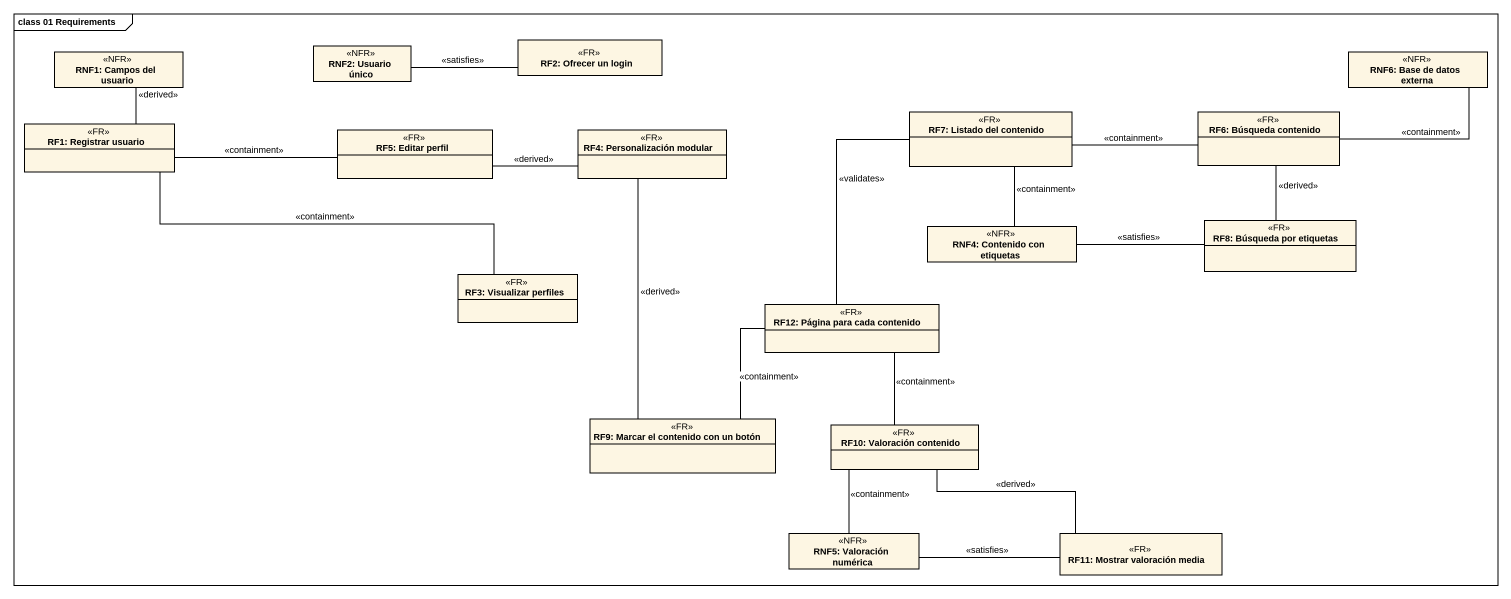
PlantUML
@startuml
mainframe class 01 Requirements
hide circle
hide empty members
class "RNF1: Campos del usuario" as RNF1_Campos_del_usuario <<NFR>>
class "RNF2: Usuario único" as RNF2_Usuario_único <<NFR>>
class "RF2: Ofrecer un login" as RF2_Ofrecer_un_login <<FR>>
class "RNF6: Base de datos externa" as RNF6_Base_de_datos_externa <<NFR>>
class "RF1: Registrar usuario" as RF1_Registrar_usuario <<FR>>
class "RF5: Editar perfil" as RF5_Editar_perfil <<FR>>
class "RF4: Personalización modular" as RF4_Personalización_modular <<FR>>
class "RF7: Listado del contenido" as RF7_Listado_del_contenido <<FR>>
class "RF6: Búsqueda contenido" as RF6_Búsqueda_contenido <<FR>>
class "RNF4: Contenido con etiquetas" as RNF4_Contenido_con_etiquetas <<NFR>>
class "RF8: Búsqueda por etiquetas" as RF8_Búsqueda_por_etiquetas <<FR>>
class "RF3: Visualizar perfiles" as RF3_Visualizar_perfiles <<FR>>
class "RF12: Página para cada contenido" as RF12_Página_para_cada <<FR>>
class "RF9: Marcar el contenido con un botón" as RF9_Marcar_el_contenido_con <<FR>>
class "RF10: Valoración contenido" as RF10_Valoración_contenido <<FR>>
class "RNF5: Valoración numérica" as RNF5_Valoración_numérica <<NFR>>
class "RF11: Mostrar valoración media" as RF11_Mostrar_valoración <<FR>>
RNF1_Campos_del_usuario -- RF1_Registrar_usuario : <<derived>>
RNF2_Usuario_único -right- RF2_Ofrecer_un_login : <<satisfies>>
RNF6_Base_de_datos_externa -left- RF6_Búsqueda_contenido : <<containment>>
RF1_Registrar_usuario -right- RF5_Editar_perfil : <<containment>>
RF1_Registrar_usuario -right- RF3_Visualizar_perfiles : <<containment>>
RF5_Editar_perfil -right- RF4_Personalización_modular : <<derived>>
RF6_Búsqueda_contenido -left- RF7_Listado_del_contenido : <<containment>>
RNF4_Contenido_con_etiquetas -up- RF7_Listado_del_contenido : <<containment>>
RNF4_Contenido_con_etiquetas -right- RF8_Búsqueda_por_etiquetas : <<satisfies>>
RF8_Búsqueda_por_etiquetas -up- RF6_Búsqueda_contenido : <<derived>>
RF12_Página_para_cada -up- RF7_Listado_del_contenido : <<validates>>
RF12_Página_para_cada -- RF9_Marcar_el_contenido_con : <<containment>>
RF12_Página_para_cada -- RF10_Valoración_contenido : <<containment>>
RF9_Marcar_el_contenido_con -up- RF4_Personalización_modular : <<derived>>
RF10_Valoración_contenido -- RNF5_Valoración_numérica : <<containment>>
RF10_Valoración_contenido -right- RF11_Mostrar_valoración : <<derived>>
RNF5_Valoración_numérica -right- RF11_Mostrar_valoración : <<satisfies>>
@enduml
